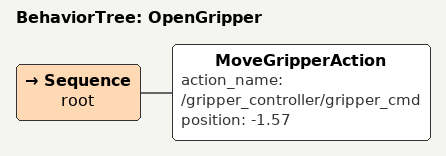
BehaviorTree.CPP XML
<root BTCPP_format="4" >
     <BehaviorTree ID="OpenGripper">
        <Sequence name="root">
          <MoveGripperAction    action_name="/gripper_controller/gripper_cmd" position="-1.57"/>
        </Sequence>
     </BehaviorTree>
 </root>
